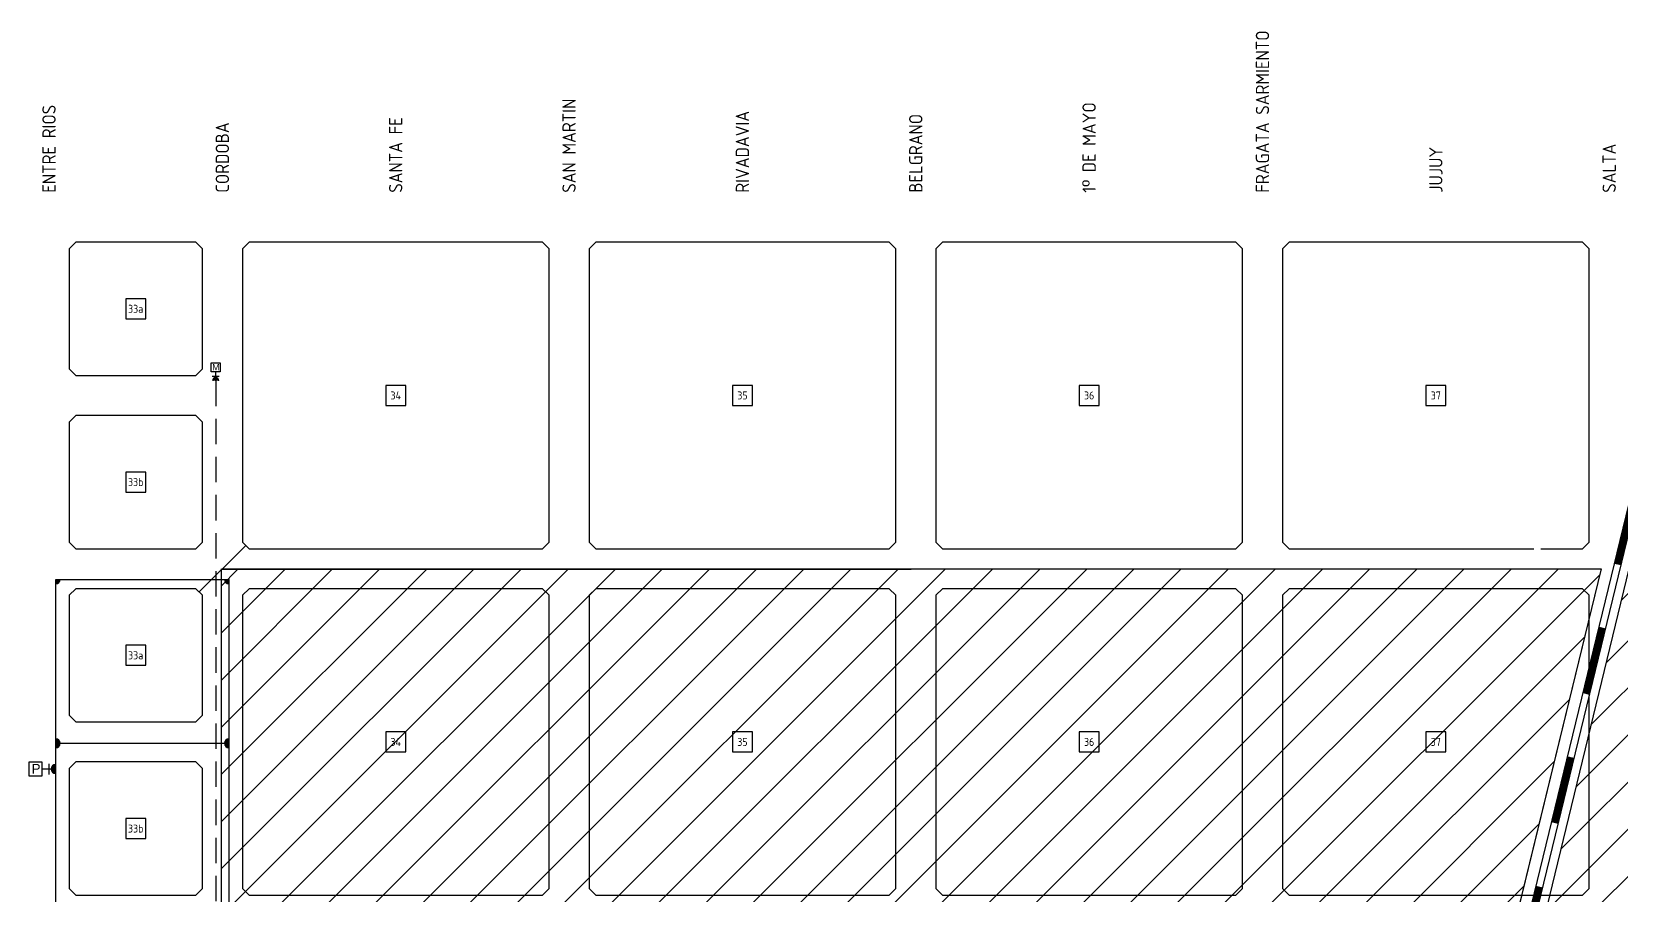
# Model space of a CAD drawing. Extents: x -48 to 13651, y -112 to 3468.
# Drawn here: x 10809 to 12001, y 2799 to 3447 of the extents above; entities that cross this region are included whole.
import ezdxf
from ezdxf.enums import TextEntityAlignment as Align

# ---------------------------------------------------------------- set-up
doc = ezdxf.new("R2010")
doc.units = 0
doc.header["$LTSCALE"] = 6
doc.header["$MEASUREMENT"] = 0
doc.linetypes.add('HIDDEN2', pattern=[4.7625, 3.175, -1.5875])
for name, color, linetype in [('01', 1, 'CONTINUOUS'), ('02', 2, 'CONTINUOUS'), ('AMPLIACIONES', 2, 'CONTINUOUS'), ('Caño 50mm', 1, 'CONTINUOUS'), ('Caño200mm', 6, 'CONTINUOUS'), ('MANZANAS', 7, 'CONTINUOUS'), ('NOMB_CALLES', 4, 'CONTINUOUS'), ('NOMENCLATURA CAÑOS', 3, 'CONTINUOUS'), ('NUMERO-MANZANA', 4, 'CONTINUOUS'), ('RED', 200, 'CONTINUOUS'), ('RED SEC', 150, 'CONTINUOUS'), ('sectores nuevos', 252, 'CONTINUOUS')]:
    doc.layers.add(name, color=color, linetype=linetype)
doc.styles.add('DATOS', font='arial.ttf')
doc.styles.add('GEOSLAB703LTBT', font='isocp.shx', dxfattribs={"width": 0.9, "height": 8})
pattern_1 = [(45, (9454.34089, 0), (-0.0883883476, 0.0883883476), []), (135, (9454.34089, 0), (-0.0883883476, -0.0883883476), [])]

# ---------------------------------------------------------------- blocks, each defined once
blk = doc.blocks.new('CUADRADO')
at = {"layer": 'NUMERO-MANZANA', "linetype": 'Continuous'}
blk.add_lwpolyline([(-7.5, -7.5), (7.5, -7.5), (7.5, 7.5), (-7.5, 7.5)], close=True, dxfattribs=at)

msp = doc.modelspace()

# ---------------------------------------------------------------- hatches: boundary and pattern name
at = {"layer": 'MANZANAS', "ltscale": 0.1}
h = msp.add_hatch(dxfattribs=at)
h.set_pattern_fill('ANSI37', color=256, style=0)
h.set_pattern_definition([(45, (9477.93235, 97.24263), (-0.0883883476, 0.0883883476), []), (135, (9477.93235, 97.24263), (-0.0883883476, -0.0883883476), [])])
h.paths.add_polyline_path([(12012.36, 3096.193), (12007.501, 3097.372), (11995.613, 3048.373), (12000.472, 3047.194)])
h = msp.add_hatch(dxfattribs=at)
h.set_pattern_fill('ANSI37', color=256, style=0)
h.set_pattern_definition(pattern_1)
h.paths.add_polyline_path([(11988.768, 2998.951), (11983.909, 3000.129), (11972.022, 2951.13), (11976.881, 2949.952)])
h = msp.add_hatch(dxfattribs=at)
h.set_pattern_fill('ANSI37', color=256, style=0)
h.set_pattern_definition(pattern_1)
h.paths.add_polyline_path([(11965.175, 2901.702), (11960.316, 2902.881), (11948.528, 2854.29), (11953.387, 2853.112)])
h.paths.add_polyline_path([(11941.599, 2804.521), (11936.74, 2805.7), (11924.952, 2757.109), (11929.811, 2755.931)])
at = {"layer": 'RED SEC'}
h = msp.add_hatch(color=256, dxfattribs=at)
edge = h.paths.add_edge_path()
edge.add_line((10944.312, 3185.162), (10948.837, 3185.162))
edge.add_arc((10946.575, 3185.162), 2.262, 360, 540)
h = msp.add_hatch(color=256, dxfattribs=at)
edge = h.paths.add_edge_path()
edge.add_line((10829.926, 3036.125), (10826.575, 3036.125))
edge.add_line((10826.575, 3036.125), (10826.575, 3032.774))
edge.add_arc((10826.575, 3036.125), 3.351, 270, 360)
h = msp.add_hatch(color=256, dxfattribs=at)
edge = h.paths.add_edge_path()
edge.add_line((10956.575, 3036.125), (10953.223, 3036.125))
edge.add_arc((10956.575, 3036.125), 3.351, 180, 270)
edge.add_line((10956.575, 3032.774), (10956.575, 3036.125))
h = msp.add_hatch(color=256, dxfattribs=at)
edge = h.paths.add_edge_path()
edge.add_line((10826.575, 2916.456), (10826.575, 2909.753))
edge.add_arc((10826.575, 2913.105), 3.351, 270, 450)
h = msp.add_hatch(color=256, dxfattribs=at)
edge = h.paths.add_edge_path()
edge.add_line((10956.575, 2916.456), (10956.575, 2909.753))
edge.add_arc((10956.575, 2913.105), 3.351, 90, 270, ccw=False)
h = msp.add_hatch(color=256, dxfattribs=at)
edge = h.paths.add_edge_path()
edge.add_line((10826.575, 2897.145), (10826.575, 2890.442))
edge.add_arc((10826.575, 2893.793), 3.351, -270, -90, ccw=False)
at = {"layer": 'sectores nuevos'}
h = msp.add_hatch(dxfattribs=at)
h.set_pattern_fill('ANSI31', color=256, scale=200, style=0)
h.paths.add_polyline_path([(10950.86, 3043.431), (11985.557, 3044.145), (11859.627, 2526.461), (11343.726, 2526.461), (11343.726, 2784.129), (10950.86, 2784.129)])
h = msp.add_hatch(dxfattribs=at)
h.set_pattern_fill('ANSI31', color=256, scale=200, style=0)
h.paths.add_polyline_path([(12006.314, 3044.145), (11817.431, 2264.693), (12511.481, 2265.964), (12511.021, 2007.346), (12982.316, 2009.035), (12786.2, 3043.423)])

# ---------------------------------------------------------------- linework, layer by layer
at = {"layer": '01'}
msp.add_lwpolyline([(10806.518, 2898.902), (10806.518, 2888.685), (10816.554, 2888.685), (10816.554, 2898.902)], close=True, dxfattribs=at)
msp.add_lwpolyline([(10826.575, 2893.793), (10816.554, 2893.793)], dxfattribs=at)
at = {"layer": 'Caño 50mm'}
for p, q in [((10826.575, 2659.145), (10826.575, 3036.125)), ((10826.575, 3036.125), (10956.575, 3036.125)), ((10956.575, 2529.145), (10956.575, 3036.125)), ((10826.575, 2913.105), (10956.575, 2913.105))]:
    msp.add_line(p, q, dxfattribs=at)
at = {"layer": 'Caño200mm', "linetype": 'HIDDEN2'}
msp.add_line((10946.575, 3185.162), (10946.575, 2518.609), dxfattribs=at)
at = {"layer": 'MANZANAS'}
for p, q in [((10836.575, 3284.145), (10841.575, 3289.145)), ((10836.575, 3284.145), (10836.575, 3194.145)), ((10931.575, 3289.145), (10841.575, 3289.145)), ((10931.575, 3289.145), (10936.575, 3284.145)), ((10936.575, 3194.145), (10936.575, 3284.145)), ((10966.575, 3284.145), (10971.575, 3289.145)), ((10966.575, 3284.145), (10966.575, 3064.145)), ((11191.575, 3289.145), (10971.575, 3289.145)), ((11191.575, 3289.145), (11196.575, 3284.145)), ((11196.575, 3064.145), (11196.575, 3284.145)), ((11226.575, 3284.145), (11231.575, 3289.145)), ((11226.575, 3284.145), (11226.575, 3064.145)), ((11451.575, 3289.145), (11231.575, 3289.145)), ((11242.946, -75.287), (12059.171, 3289.145)), ((11451.575, 3289.145), (11456.575, 3284.145)), ((11456.575, 3064.145), (11456.575, 3284.145)), ((11486.575, 3284.145), (11491.575, 3289.145)), ((11486.575, 3284.145), (11486.575, 3064.145)), ((11711.575, 3289.145), (11491.575, 3289.145)), ((11711.575, 3289.145), (11716.575, 3284.145)), ((11716.575, 3064.145), (11716.575, 3284.145)), ((11746.575, 3284.145), (11751.575, 3289.145)), ((11746.575, 3284.145), (11746.575, 3064.145)), ((11971.575, 3289.145), (11751.575, 3289.145)), ((11971.575, 3289.145), (11976.575, 3284.145)), ((11976.575, 3064.145), (11976.575, 3284.145)), ((10841.575, 3189.145), (10836.575, 3194.145)), ((10841.575, 3189.145), (10931.575, 3189.145)), ((10936.575, 3194.145), (10931.575, 3189.145)), ((10841.575, 3159.145), (10836.575, 3154.145)), ((10931.575, 3159.145), (10841.575, 3159.145)), ((10931.575, 3159.145), (10936.575, 3154.145)), ((10836.575, 3154.145), (10836.575, 3064.145)), ((10936.575, 3064.145), (10936.575, 3154.145)), ((10836.575, 3064.145), (10841.575, 3059.145)), ((10931.575, 3059.145), (10936.575, 3064.145)), ((10966.575, 3064.145), (10971.575, 3059.145)), ((11191.575, 3059.145), (11196.575, 3064.145)), ((11231.575, 3059.145), (11226.575, 3064.145)), ((11451.575, 3059.145), (11456.575, 3064.145)), ((11486.575, 3064.145), (11491.575, 3059.145)), ((11716.575, 3064.145), (11711.575, 3059.145)), ((11751.575, 3059.145), (11746.575, 3064.145)), ((11971.575, 3059.145), (11976.575, 3064.145)), ((10841.575, 3059.145), (10931.575, 3059.145)), ((10971.575, 3059.145), (11191.575, 3059.145)), ((11231.575, 3059.145), (11451.575, 3059.145)), ((11491.575, 3059.145), (11711.575, 3059.145)), ((11751.575, 3059.145), (11935.15, 3059.145)), ((11940.295, 3059.145), (11971.575, 3059.145)), ((10836.575, 3024.145), (10841.575, 3029.145)), ((10931.575, 3029.145), (10841.575, 3029.145)), ((10931.575, 3029.145), (10936.575, 3024.145)), ((10966.575, 3024.145), (10971.575, 3029.145)), ((11191.575, 3029.145), (10971.575, 3029.145)), ((11191.575, 3029.145), (11196.575, 3024.145)), ((11226.575, 3024.145), (11231.575, 3029.145)), ((11451.575, 3029.145), (11231.575, 3029.145)), ((11451.575, 3029.145), (11456.575, 3024.145)), ((11486.575, 3024.145), (11491.575, 3029.145)), ((11711.575, 3029.145), (11491.575, 3029.145)), ((11711.575, 3029.145), (11716.575, 3024.145)), ((11746.575, 3024.145), (11751.575, 3029.145)), ((11971.575, 3029.145), (11751.575, 3029.145)), ((11971.575, 3029.145), (11976.575, 3024.145)), ((10836.575, 3024.145), (10836.575, 2934.145)), ((10936.575, 2934.145), (10936.575, 3024.145)), ((10966.575, 3024.145), (10966.575, 2804.145)), ((11196.575, 2804.145), (11196.575, 3024.145)), ((11226.575, 3024.145), (11226.575, 2804.145)), ((11456.575, 2804.145), (11456.575, 3024.145)), ((11486.575, 3024.145), (11486.575, 2804.145)), ((11716.575, 2804.145), (11716.575, 3024.145)), ((11746.575, 3024.145), (11746.575, 2804.145)), ((11976.575, 2969.896), (11976.575, 3024.145)), ((11976.575, 2804.145), (11976.575, 2948.689)), ((10841.575, 2929.145), (10836.575, 2934.145)), ((10936.575, 2934.145), (10931.575, 2929.145)), ((10841.575, 2929.145), (10931.575, 2929.145)), ((10841.575, 2899.145), (10836.575, 2894.145)), ((10931.575, 2899.145), (10841.575, 2899.145)), ((10931.575, 2899.145), (10936.575, 2894.145)), ((10836.575, 2894.145), (10836.575, 2804.145)), ((10936.575, 2804.145), (10936.575, 2894.145)), ((10836.575, 2804.145), (10841.575, 2799.145)), ((10931.575, 2799.145), (10936.575, 2804.145)), ((10966.575, 2804.145), (10971.575, 2799.145)), ((11191.575, 2799.145), (11196.575, 2804.145)), ((11231.575, 2799.145), (11226.575, 2804.145)), ((11451.575, 2799.145), (11456.575, 2804.145)), ((11486.575, 2804.145), (11491.575, 2799.145)), ((11716.575, 2804.145), (11711.575, 2799.145)), ((11751.575, 2799.145), (11746.575, 2804.145)), ((11971.575, 2799.145), (11976.575, 2804.145)), ((10841.575, 2799.145), (10931.575, 2799.145)), ((10971.575, 2799.145), (11191.575, 2799.145)), ((11231.575, 2799.145), (11451.575, 2799.145)), ((11491.575, 2799.145), (11711.575, 2799.145)), ((11751.575, 2799.145), (11935.15, 2799.145)), ((11940.295, 2799.145), (11971.575, 2799.145))]:
    msp.add_line(p, q, dxfattribs=at)
at = {"layer": 'MANZANAS', "ltscale": 0.1}
msp.add_line((11237.801, -75.287), (12054.026, 3289.145), dxfattribs=at)
at = {"layer": 'MANZANAS', "color": 12}
for p, q in [((11995.613, 3048.373), (12000.472, 3047.194)), ((11983.909, 3000.129), (11988.768, 2998.951)), ((11972.022, 2951.13), (11976.881, 2949.952))]:
    msp.add_line(p, q, dxfattribs=at)
at = {"layer": 'NOMENCLATURA CAÑOS'}
msp.add_lwpolyline([(10821.564, 2897.802), (10821.564, 2889.785)], dxfattribs=at)
at = {"layer": 'RED'}
msp.add_lwpolyline([(10943.127, 3198.701), (10950.023, 3198.701), (10950.023, 3191.926), (10943.127, 3191.926)], close=True, dxfattribs=at)
for points in [[(10943.869, 3188.544), (10949.28, 3188.544)], [(10946.575, 3185.162), (10946.575, 3191.926)]]:
    msp.add_lwpolyline(points, dxfattribs=at)
at = {"layer": 'RED SEC'}
for centre, radius, start, end in [((10946.575, 3185.162), 2.262, 0, 180), ((10826.575, 3036.125), 3.351, 270, 0), ((10956.575, 3036.125), 3.351, 180, 270), ((10826.575, 2913.105), 3.351, 270, 90), ((10956.575, 2913.105), 3.351, 90, 270), ((10826.575, 2893.793), 3.351, 90, 270)]:
    msp.add_arc(centre, radius, start, end, dxfattribs=at)
at = {"layer": 'sectores nuevos'}
for p, q in [((10934.075, 3026.645), (10969.075, 3061.645)), ((10950.86, 2784.129), (10950.86, 3044.145)), ((10951.575, 3044.145), (11985.557, 3044.145)), ((11985.557, 3044.145), (11859.627, 2526.461))]:
    msp.add_line(p, q, dxfattribs=at)
for points in [[(10950.86, 3043.431), (11985.557, 3044.145), (11859.627, 2526.461), (11343.726, 2526.461), (11343.726, 2784.129), (10950.86, 2784.129)], [(12006.314, 3044.145), (11817.431, 2264.693), (12511.481, 2265.964), (12511.021, 2007.346), (12982.316, 2009.035), (12786.2, 3043.423)]]:
    msp.add_lwpolyline(points, close=True, dxfattribs=at)

# ---------------------------------------------------------------- block references
at = {"layer": 'AMPLIACIONES', "ltscale": 0.1}
for p in [(10886.575, 3239.145), (11081.575, 3174.145), (11341.575, 3174.145), (11601.575, 3174.145), (11861.575, 3174.145), (10886.575, 3109.145), (10886.575, 2979.145), (11081.575, 2914.145), (11341.575, 2914.145), (11601.575, 2914.145), (11861.575, 2914.145), (10886.575, 2849.145)]:
    msp.add_blockref('CUADRADO', p, dxfattribs=at)

# ---------------------------------------------------------------- texts
at = {"layer": '01', "style": 'DATOS'}
msp.add_text('P', height=7.2, dxfattribs=at).set_placement((10808.512, 2890.422))
at = {"layer": '02', "color": 2, "style": 'DATOS'}
msp.add_text('M', height=4.86, dxfattribs=at).set_placement((10943.917, 3192.922))
at = {"layer": 'NOMB_CALLES', "style": 'GEOSLAB703LTBT'}
for s, p in [('FRAGATA SARMIENTO', (11731.575, 3326.243)), ('ENTRE RIOS', (10821.575, 3326.243)), ('SAN MARTIN', (11211.575, 3326.243)), ('RIVADAVIA', (11341.575, 3326.243)), ('1º DE MAYO', (11601.575, 3326.243)), ('CORDOBA', (10951.575, 3326.243)), ('SANTA FE', (11081.575, 3326.243)), ('BELGRANO', (11471.575, 3326.243)), ('SALTA', (11991.575, 3326.243)), ('JUJUY', (11861.575, 3326.243))]:
    msp.add_text(s, height=10, rotation=90, dxfattribs=at).set_placement(p, align=Align.MIDDLE_LEFT)
at = {"layer": 'NUMERO-MANZANA', "style": 'GEOSLAB703LTBT'}
for s, p in [('33a', (10886.575, 3239.145)), ('34', (11081.575, 3174.145)), ('35', (11341.575, 3174.145)), ('36', (11601.575, 3174.145)), ('37', (11861.575, 3174.145)), ('33b', (10886.575, 3109.145)), ('33a', (10886.575, 2979.145)), ('34', (11081.575, 2914.145)), ('35', (11341.575, 2914.145)), ('36', (11601.575, 2914.145)), ('37', (11861.575, 2914.145)), ('33b', (10886.575, 2849.145))]:
    msp.add_text(s, height=6, dxfattribs=at).set_placement(p, align=Align.MIDDLE)

doc.saveas('drawing.dxf')
